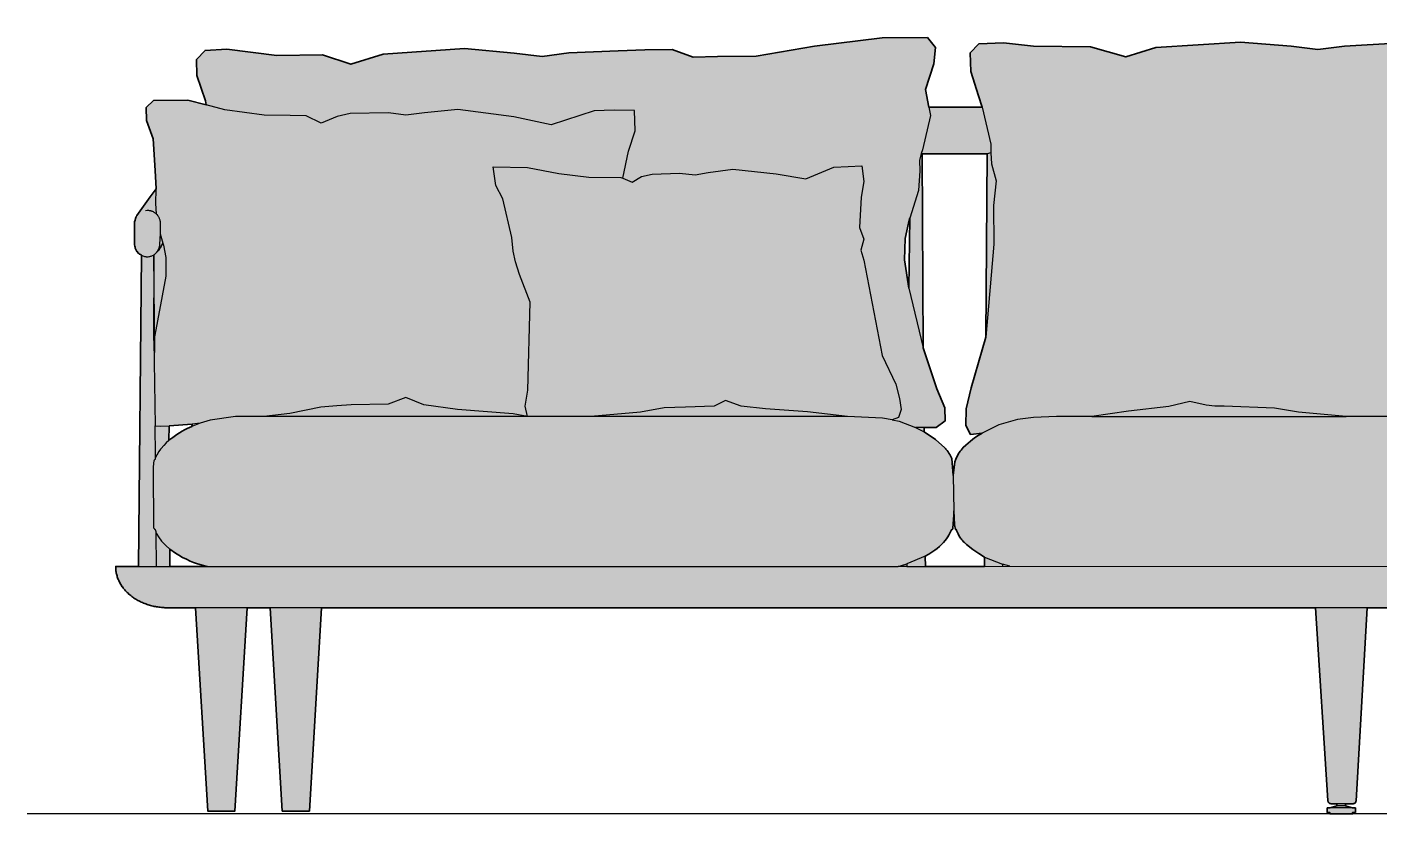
# Model space of a CAD drawing. Header units: millimetres. Extents: x 0 to 5210, y -1160 to 763.
# Drawn here: x 0 to 1311, y 0 to 763 of the extents above; entities that cross this region are included whole.
import ezdxf

# ---------------------------------------------------------------- set-up
doc = ezdxf.new("R2010")
doc.units = ezdxf.units.MM
doc.layers.add('Blocks', color=7, linetype='Continuous')
doc.layers.add('Blocks$Fill', color=7, linetype='Continuous', true_color=0xffffff)
for name, color, linetype, lineweight, true_color in [('Blocks$Inner', 7, 'Continuous', 25, 0x007f00), ('Blocks$Outline', 7, 'Continuous', 35, 0xff3f3f), ('Groud', 7, 'Continuous', 25, 0x243775)]:
    doc.layers.add(name, color=color, linetype=linetype, lineweight=lineweight, true_color=true_color)

# ---------------------------------------------------------------- blocks, each defined once
blk = doc.blocks.new('Fly SC12 Sofa Front')
at = {"layer": 'Blocks$Fill'}
h = blk.add_hatch(color=256, dxfattribs=at)
h.paths.add_polyline_path([(1671.7, 685.1), (1674.9, 701.6), (1667.3, 726.7), (1665.3, 742.5), (1673.2, 752.7), (1697, 754.1), (1727.9, 752.2), (1785.7, 743.5), (1820.5, 736.4), (1881.3, 732.9), (1937.6, 741.4), (1981, 741), (2010, 737.5), (2045.7, 734.3), (2076.4, 736.7), (2104.3, 739.9), (2127.7, 740.1), (2185.2, 735.7), (2242.3, 728.2), (2299.8, 733.9), (2363.8, 740.8), (2381, 732.6), (2381.6, 714.6), (2372.8, 687.4), (2395.5, 691.5), (2414.9, 692.9), (2430.2, 684.6), (2428.3, 661.3), (2421.2, 642.5), (2420.7, 608.9), (2420.7, 608.9), (2428.9, 598.3), (2441.8, 580.1), (2442, 579.8), (2442.2, 579.5), (2442.4, 579.1), (2442.6, 578.8), (2442.9, 578), (2443.2, 577.3), (2443.6, 575.6), (2444.1, 573.9), (2444.2, 559.2), (2444.3, 554.2), (2444.2, 552.9), (2444.1, 551.7), (2443.9, 550.4), (2443.6, 549.2), (2443.5, 548.5), (2443.2, 547.8), (2443, 547.1), (2442.7, 546.5), (2442.5, 546.2), (2442.3, 545.9), (2442.1, 545.6), (2441.9, 545.3), (2441.4, 544.7), (2440.9, 544.1), (2440.5, 543.7), (2440.1, 543.3), (2439.7, 543), (2439.2, 542.7), (2438.4, 542.1), (2437.5, 541.6), (2440.4, 239.8), (2461, 239.9), (2460.9, 239), (2460.9, 238.1), (2460.8, 237.2), (2460.8, 236.3), (2460.6, 235.4), (2460.5, 234.5), (2460.3, 233.5), (2460.1, 232.6), (2459.9, 231.7), (2459.6, 230.8), (2459.3, 229.8), (2459, 228.9), (2458.7, 228), (2458.3, 227), (2457.9, 226.1), (2457.4, 225.2), (2457, 224.2), (2456.5, 223.3), (2455.9, 222.4), (2455.4, 221.5), (2454.8, 220.6), (2454.1, 219.7), (2453.5, 218.9), (2452.8, 218), (2452.1, 217.2), (2451.3, 216.3), (2450.6, 215.5), (2449.8, 214.7), (2448.9, 213.9), (2448.1, 213.1), (2447.2, 212.4), (2446.3, 211.6), (2445.4, 210.9), (2444.4, 210.2), (2443.5, 209.5), (2442.5, 208.8), (2441.5, 208.2), (2440.4, 207.6), (2439.4, 207), (2438.3, 206.4), (2437.2, 205.9), (2436.1, 205.3), (2435, 204.8), (2433.9, 204.4), (2432.8, 203.9), (2431.7, 203.5), (2430.5, 203.1), (2429.4, 202.7), (2428.2, 202.3), (2427, 202), (2425.9, 201.7), (2424.7, 201.4), (2423.5, 201.2), (2422.4, 201), (2421.2, 200.7), (2420.1, 200.6), (2418.9, 200.4), (2417.7, 200.3), (2416.6, 200.1), (2415.4, 200.1), (2414.3, 200), (2412.1, 199.9), (2383.4, 199.9), (2370, 1.3), (2358.4, 1.3), (2346.9, 1.3), (2333.4, 199.9), (2311.3, 199.9), (2297.8, 1.3), (2286.3, 1.3), (2274.7, 1.3), (2261.3, 199.9), (1299, 199.9), (1288.2, 12.6), (1288.1, 12.1), (1288.1, 11.9), (1288, 11.8), (1288, 11.7), (1287.9, 11.6), (1287.9, 11.4), (1287.9, 11.4), (1287.8, 11.3), (1287.8, 11.2), (1287.7, 11.1), (1287.6, 11), (1287.6, 11), (1287.5, 10.9), (1287.4, 10.8), (1287.3, 10.6), (1287.2, 10.5), (1287, 10.4), (1286.9, 10.4), (1286.8, 10.3), (1286.7, 10.2), (1286.5, 10.2), (1286.4, 10.1), (1286.3, 10.1), (1286.2, 10), (1285.9, 10), (1285.4, 9.9), (1278, 9.8), (1278, 8), (1284.8, 6), (1287.6, 6), (1287.6, 1.5), (1284.9, 1.5), (1285, 0), (1262.7, 0), (1262.7, 1.5), (1260.1, 1.5), (1260.1, 6), (1262.8, 6), (1269.7, 8), (1269.7, 9.8), (1264.3, 9.8), (1263.7, 9.9), (1263.4, 10), (1263.2, 10), (1263.1, 10), (1262.9, 10.1), (1262.8, 10.1), (1262.6, 10.2), (1262.5, 10.3), (1262.4, 10.4), (1262.2, 10.4), (1262.1, 10.5), (1261.9, 10.7), (1261.9, 10.7), (1261.8, 10.8), (1261.7, 10.8), (1261.7, 10.9), (1261.6, 11), (1261.6, 11), (1261.5, 11.1), (1261.5, 11.2), (1261.4, 11.3), (1261.3, 11.4), (1261.2, 11.6), (1261.2, 11.7), (1261.1, 11.9), (1261.1, 12), (1261, 12.3), (1260.9, 12.9), (1249, 199.9), (285.5, 199.9), (273.7, 2.7), (247.3, 2.7), (235.5, 199.9), (213.4, 199.9), (201.5, 2.7), (175.2, 2.8), (163.4, 199.9), (133.6, 199.9), (132.5, 200), (131.4, 200.1), (130.2, 200.1), (129.1, 200.3), (127.9, 200.4), (126.8, 200.6), (125.6, 200.7), (124.4, 201), (123.3, 201.2), (122.1, 201.4), (120.9, 201.7), (119.8, 202), (118.6, 202.3), (117.4, 202.7), (116.3, 203.1), (115.2, 203.5), (114, 203.9), (112.9, 204.4), (111.8, 204.8), (110.7, 205.3), (109.6, 205.9), (108.5, 206.4), (107.4, 207), (106.4, 207.6), (105.4, 208.2), (104.3, 208.8), (103.3, 209.5), (102.4, 210.2), (101.4, 210.9), (100.5, 211.6), (99.6, 212.4), (98.7, 213.1), (97.9, 213.9), (97, 214.7), (96.2, 215.5), (95.5, 216.3), (94.7, 217.2), (94, 218), (93.3, 218.9), (92.7, 219.7), (92, 220.6), (91.4, 221.5), (90.9, 222.4), (90.3, 223.3), (89.8, 224.2), (89.4, 225.2), (88.9, 226.1), (88.5, 227), (88.1, 228), (87.8, 228.9), (87.5, 229.8), (87.2, 230.8), (86.9, 231.7), (86.7, 232.6), (86.5, 233.5), (86.3, 234.5), (86.2, 235.4), (86.1, 236.3), (86, 237.2), (85.9, 238.1), (85.9, 239), (85.9, 239.9), (107.9, 239.8), (110.8, 541.6), (109.9, 542.1), (109.1, 542.7), (108.6, 543), (108.2, 543.3), (107.8, 543.7), (107.4, 544.1), (106.9, 544.7), (106.4, 545.3), (106, 545.9), (105.7, 546.5), (105.5, 546.8), (105.3, 547.1), (105.1, 547.8), (104.8, 548.5), (104.7, 549.2), (104.4, 550.4), (104.2, 551.7), (104.1, 552.9), (104, 554.2), (104.1, 559.2), (104.2, 573.9), (104.7, 575.6), (105.1, 577.3), (105.4, 578), (105.7, 578.8), (105.9, 579.1), (106.1, 579.5), (106.3, 579.8), (106.5, 580.1), (119.4, 598.3), (125.2, 606), (122.1, 654.3), (115.7, 672.1), (115.6, 684.8), (122.4, 691.4), (155.7, 691.7), (173.7, 687.3), (172.9, 691.1), (164.5, 715.6), (164.4, 731.1), (172.6, 740), (193.8, 741.4), (242.2, 735), (286.5, 735.9), (313.7, 726.7), (345.3, 736.5), (423.9, 741.8), (472.3, 737.4), (499.2, 734.3), (525.3, 737.7), (572.9, 739.5), (598.9, 740.7), (625.2, 740.9), (645.7, 733.4), (669.2, 734.1), (706.7, 734.6), (763.2, 744.1), (828.9, 752.3), (872.8, 752.7), (880.6, 742.8), (879.1, 727.1), (871, 702.2), (874.1, 685.1), (925.9, 685), (922.2, 695.9), (914.7, 719.5), (914, 737.7), (922.6, 746.6), (946.4, 747.4), (975.6, 744.1), (1030.7, 743.5), (1064.9, 733.7), (1094, 742.8), (1176.1, 748.1), (1225.2, 744.2), (1251.1, 741), (1276.9, 744.2), (1326.7, 747.2), (1347.5, 746.9), (1367.5, 750.2), (1397.8, 740.1), (1458.8, 741.4), (1507.6, 753.3), (1543, 756.9), (1578, 762.3), (1621.9, 762.7), (1629.7, 752.8), (1628.2, 737.1), (1620.1, 712.2), (1625.6, 685.1)], flags=0)
h.paths.add_polyline_path([(137.5, 362), (141.2, 364.9), (145.3, 367.9), (147.7, 369.4), (150.3, 371), (152.7, 372.3), (155.1, 373.5), (159.8, 375.6), (159.8, 375.6), (159.9, 377.9), (137.6, 376.1)], flags=0)
h.paths.add_polyline_path([(174.5, 239.8), (169.6, 241.1), (164.3, 242.7), (161.3, 243.8), (158.1, 245.1), (154.5, 246.8), (150.6, 248.7), (147.1, 250.7), (144, 252.7), (138.4, 256.7), (138.4, 256.7), (138.5, 239.7)], flags=0)
h.paths.add_polyline_path([(2410.7, 376), (2385.9, 377.9), (2386, 375.6), (2397.4, 369.9), (2410.7, 359.8)], flags=0)
h.paths.add_polyline_path([(2409.9, 258.8), (2402.5, 253.4), (2398.6, 250.8), (2396.7, 249.6), (2394.6, 248.5), (2391.8, 247.1), (2388.9, 245.8), (2383.3, 243.5), (2372.2, 239.7), (2409.8, 239.8)], flags=0)
h.paths.add_polyline_path([(1678.8, 374.4), (1664.3, 374.2), (1656.1, 381), (1656.1, 393.7), (1663, 410.4), (1670.2, 430), (1679.4, 463.9), (1680.7, 633.4), (1680.2, 636.8), (1679.4, 639.8), (1617.3, 639.7), (1618.5, 460.7), (1627.7, 429.3), (1634.1, 413.5), (1639.4, 398.6), (1638.9, 386.9), (1630.5, 381.2), (1617.9, 381.1), (1629.7, 378), (1635.4, 376.4), (1640.8, 374.5), (1646, 372.5), (1650.8, 370.3), (1653, 369.1), (1655.2, 367.9), (1657.2, 366.6), (1659.2, 365.2), (1662.2, 362.8), (1664.8, 360.5), (1667, 358.4), (1668.8, 356.2), (1670.5, 354.2), (1672, 352), (1674.7, 347.6), (1674.9, 347.3), (1675, 347), (1675.3, 346.3), (1675.9, 344.7), (1677.1, 345.7), (1677.6, 347.5), (1678.5, 349.8), (1678.5, 349.8)], flags=0)
h.paths.add_polyline_path([(1693.3, 528), (1694.5, 533.8), (1694.8, 557.3), (1693.2, 563.7)], flags=0)
h.paths.add_polyline_path([(1728.5, 240), (1720.3, 242.5), (1716.1, 243.9), (1711.9, 245.6), (1707.4, 247.6), (1703.2, 249.8), (1695.4, 254.5), (1695.6, 240)], flags=0)
h.paths.add_polyline_path([(1678.1, 272.5), (1678, 272.6), (1678, 272.8), (1677.9, 273), (1677.7, 273.5), (1677.4, 274.7), (1677.2, 275.6), (1675.9, 276.2), (1674.6, 274.8), (1669.7, 268), (1667.2, 264.7), (1664.5, 261.5), (1663.1, 260), (1661.6, 258.6), (1660.1, 257.2), (1658.6, 255.8), (1656.9, 254.6), (1655.2, 253.4), (1653.4, 252.3), (1651.6, 251.3), (1646.3, 248.7), (1641.1, 246.4), (1632, 242.8), (1625.8, 240.6), (1624.1, 240.1), (1623.8, 240), (1677.8, 240)], flags=0)
h.paths.add_polyline_path([(1605.2, 582.4), (1600.8, 564.2), (1601.1, 540.2), (1604.4, 521.2)], flags=0)
h.paths.add_polyline_path([(855.8, 577.4), (854.3, 572.7), (851.1, 557.8), (850.6, 537.2), (854.7, 509.6)], flags=0)
h.paths.add_polyline_path([(868.7, 451.8), (882, 412.2), (889.5, 393.5), (889.8, 380.9), (881.1, 374.4), (869.7, 374.4), (869.7, 370.3), (880.6, 362.9), (889.5, 354.8), (890.1, 354.2), (890.7, 353.5), (891.8, 352.3), (892.7, 351), (893.6, 349.7), (894.3, 348.4), (895, 347.1), (896.4, 344.4), (897.8, 327.9), (899.3, 341.3), (900.2, 343.8), (901.2, 346.1), (902.4, 348.3), (903, 349.4), (903.7, 350.5), (904.5, 351.6), (905.3, 352.7), (907.5, 355.1), (909.8, 357.4), (914.4, 361.4), (916.3, 363), (918.3, 364.4), (922, 366.9), (925.7, 369.2), (914.6, 367.9), (909.9, 376.6), (910.2, 392.6), (915, 412.9), (929.5, 462), (930.7, 639.7), (867.7, 639.7)], flags=0)
h.paths.add_polyline_path([(870.7, 239.8), (927.9, 239.9), (927.9, 249), (922.4, 252.5), (916.9, 256.3), (910.7, 261.2), (909.6, 262.1), (908.6, 263), (907.8, 263.9), (906.9, 264.8), (906.2, 265.6), (905.5, 266.5), (904.9, 267.3), (904.3, 268.2), (903.3, 269.8), (902.4, 271.5), (900.9, 274.8), (900.7, 275.7), (899.9, 275.8), (898.9, 280.1), (898.4, 293.8), (898.4, 289.6), (898.1, 285.4), (897.5, 276.9), (897.5, 276.9), (897.5, 276.8), (897.5, 276.8), (897.4, 276.7), (897.4, 276.7), (897.4, 276.6), (897.4, 276.6), (897.4, 276.5), (897.3, 276.4), (897.3, 276.4), (897.3, 276.4), (897.3, 276.3), (897.2, 276.3), (897.2, 276.2), (897.2, 276.2), (897.2, 276.1), (897.1, 276.1), (897, 276), (897, 276), (896.9, 275.9), (896.9, 275.9), (896.9, 275.9), (896.8, 275.8), (896.7, 275.7), (896.6, 275.7), (896.2, 275.5), (894.4, 272), (893.5, 270.2), (892.4, 268.5), (891.2, 266.7), (889.9, 264.9), (888.4, 263.1), (886.6, 261.4), (884.3, 259.2), (882.1, 257.4), (880, 255.8), (878, 254.4), (874.2, 251.9), (870.6, 249.8), (870.6, 249.8)], flags=0)
at = {"layer": 'Blocks$Inner'}
for p, q in [((485.2, 385.1, 0), (229.5, 385.3, 0)), ((795.1, 385.1, 0), (546.4, 385.2, 0)), ((1032.2, 385.2, 0), (1278.7, 385.2, 0)), ((137.6, 376.1, 0), (137.5, 362, 0)), ((167.9, 378.6, 0), (159.8, 375.6, 0)), ((869.7, 374.4, 0), (869.7, 370.3, 0)), ((852.9, 239.8, 0), (870.7, 239.8, 0)), ((927.9, 249, 0), (927.9, 239.9, 0)), ((952.6, 240, 0), (945.6, 242, 0)), ((1299, 199.9, 0), (1249, 199.9, 0)), ((1269.7, 9.8, 0), (1269.7, 8, 0)), ((1278, 8, 0), (1278, 9.8, 0))]:
    blk.add_line(p, q, dxfattribs=at)
at = {"layer": 'Blocks$Inner', "extrusion": (-1.50997e-07, 5.56414e-08, 1)}
blk.add_lwpolyline([(110.8, 541.6), (112.3, 540.9), (113.1, 540.7), (113.9, 540.4), (114.3, 540.3), (114.7, 540.2), (115.1, 540.2), (115.6, 540.1), (116, 540.1), (116.5, 540.1), (117, 540.1), (117.4, 540.1), (118.2, 540.2), (119, 540.4), (119.6, 540.6), (120.3, 540.7), (121.5, 541.2), (122.7, 541.7)], dxfattribs=at)
at = {"layer": 'Blocks$Inner', "extrusion": (-1.51101e-07, 5.56355e-08, 1)}
blk.add_lwpolyline([(123.2, 542), (122.7, 541.7), (123.5, 447.3)], dxfattribs=at)
at = {"layer": 'Blocks$Inner', "extrusion": (0, -2.0413e-07, 1)}
blk.add_lwpolyline([(235.5, 199.9), (247.3, 2.7), (273.7, 2.7), (285.5, 199.9)], dxfattribs=at)
at = {"layer": 'Blocks$Inner', "extrusion": (1.50996e-07, 1.66613e-11, 1)}
blk.add_lwpolyline([(1284.8, 6), (1278, 8), (1269.7, 8), (1262.8, 6)], dxfattribs=at)
at = {"layer": 'Blocks$Inner'}
for points in [[(173.7, 687.3, 0), (172.9, 691.1, 0), (164.5, 715.6, 0), (164.4, 731.1, 0), (172.6, 740, 0), (193.8, 741.4, 0), (242.2, 735, 0), (286.5, 735.9, 0), (313.7, 726.7, 0), (345.3, 736.5, 0), (423.9, 741.8, 0), (472.3, 737.4, 0), (499.2, 734.3, 0), (525.3, 737.7, 0), (572.9, 739.5, 0), (598.9, 740.7, 0), (625.2, 740.9, 0), (645.7, 733.4, 0), (669.2, 734.1, 0), (706.7, 734.6, 0), (763.2, 744.1, 0), (828.9, 752.3, 0), (872.8, 752.7, 0), (880.6, 742.8, 0), (879.1, 727.1, 0), (871, 702.2, 0), (874.1, 685.1, 0), (925.9, 685, 0), (922.2, 695.9, 0), (914.7, 719.5, 0), (914, 737.7, 0), (922.6, 746.6, 0), (946.4, 747.4, 0), (975.6, 744.1, 0), (1030.7, 743.5, 0), (1064.9, 733.7, 0), (1094, 742.8, 0), (1176.1, 748.1, 0), (1225.2, 744.2, 0), (1251.1, 741, 0), (1276.9, 744.2, 0), (1326.7, 747.2, 0)], [(577.4, 616.2, 0), (582.9, 642.3, 0), (589.6, 662.2, 0), (588.9, 681.7, 0), (569.1, 682.1, 0), (549.8, 681.4, 0), (508, 667.8, 0), (471.8, 675.7, 0), (417.5, 682.8, 0), (385.4, 679.5, 0), (367.3, 677.4, 0), (350.4, 679.6, 0), (313.3, 678.9, 0), (300.6, 676.1, 0), (285.2, 669.6, 0), (270.5, 676.7, 0), (255.1, 676.9, 0), (229.9, 677.2, 0), (191.6, 682.6, 0), (173.7, 687.3, 0), (155.7, 691.7, 0), (122.4, 691.4, 0), (115.6, 684.8, 0), (115.7, 672.1, 0), (122.1, 654.3, 0), (124.2, 623.8, 0), (125.2, 606, 0), (119.4, 598.3, 0), (106.5, 580.1, 0), (106.3, 579.8, 0), (106.1, 579.5, 0), (105.9, 579.1, 0), (105.7, 578.8, 0), (105.4, 578, 0), (105.1, 577.3, 0), (104.7, 575.6, 0), (104.2, 573.9, 0), (104.1, 559.2, 0), (104, 554.2, 0), (104.1, 552.9, 0), (104.2, 551.7, 0), (104.4, 550.4, 0), (104.7, 549.2, 0), (104.8, 548.5, 0), (105.1, 547.8, 0), (105.3, 547.1, 0), (105.5, 546.8, 0), (105.7, 546.5, 0), (106, 545.9, 0), (106.4, 545.3, 0), (106.9, 544.7, 0), (107.4, 544.1, 0), (107.8, 543.7, 0), (108.2, 543.3, 0), (108.6, 543, 0), (109.1, 542.7, 0), (109.9, 542.1, 0), (110.8, 541.6, 0), (107.9, 239.8, 0)], [(874.1, 685.1, 0), (875.6, 677.1, 0), (867.8, 643.7, 0), (866.5, 640.1, 0), (865, 633.2, 0), (865.4, 623.4, 0), (864, 604.4, 0), (855.8, 577.4, 0), (854.7, 509.6, 0), (868.7, 451.8, 0), (867.7, 639.7, 0)], [(925.9, 685, 0), (934.3, 649.2, 0), (934.1, 640.7, 0), (930.7, 639.7, 0), (867.7, 639.7, 0), (866.5, 640.1, 0)], [(1319.7, 385.1, 0), (1278.7, 385.2, 0), (1232.4, 389.5, 0), (1209.1, 393.4, 0), (1160.4, 395.4, 0), (1151.4, 395.3, 0), (1143, 396.1, 0), (1127.1, 399.9, 0), (1106.8, 394.8, 0), (1067.6, 390.3, 0), (1032.2, 385.2, 0), (998, 385.2, 0), (975.4, 384.4, 0), (959.9, 382.2, 0), (942.1, 377.2, 0), (925.7, 369.2, 0), (922, 366.9, 0), (918.3, 364.4, 0), (916.3, 363, 0), (914.4, 361.4, 0), (909.8, 357.4, 0), (907.5, 355.1, 0), (905.3, 352.7, 0), (904.5, 351.6, 0), (903.7, 350.5, 0), (903, 349.4, 0), (902.4, 348.3, 0), (901.2, 346.1, 0), (900.2, 343.8, 0), (899.3, 341.3, 0), (897.8, 327.9, 0), (898.4, 293.8, 0), (898.9, 280.1, 0), (899.9, 275.8, 0), (900.7, 275.7, 0), (900.9, 274.8, 0), (902.4, 271.5, 0), (903.3, 269.8, 0), (904.3, 268.2, 0), (904.9, 267.3, 0), (905.5, 266.5, 0), (906.2, 265.6, 0), (906.9, 264.8, 0), (907.8, 263.9, 0), (908.6, 263, 0), (909.6, 262.1, 0), (910.7, 261.2, 0), (916.9, 256.3, 0), (922.4, 252.5, 0), (927.9, 249, 0), (945.6, 242, 0), (945.6, 239.9, 0)], [(930.7, 639.7, 0), (929.5, 462, 0), (915, 412.9, 0), (910.2, 392.6, 0), (909.9, 376.6, 0), (914.6, 367.9, 0), (925.7, 369.2, 0)], [(934.1, 640.7, 0), (934.7, 630.1, 0), (939.4, 613.5, 0), (936.9, 589.7, 0), (937, 552.2, 0), (929.5, 462, 0)], [(485, 385.1, 0), (482.7, 395.2, 0), (485.3, 410.6, 0), (487.8, 495.9, 0), (477.3, 523, 0), (473.3, 535, 0), (471.3, 545.6, 0), (469.8, 558.6, 0), (461.2, 596.2, 0), (454.3, 609.2, 0), (451.7, 627.1, 0), (485.2, 626.6, 0), (515.5, 620.6, 0), (544.4, 617.1, 0), (575.5, 616.9, 0), (577.4, 616.2, 0), (586.4, 612.3, 0), (595.5, 617.7, 0), (606, 620, 0), (632.4, 621.1, 0), (647.5, 619.4, 0), (660.2, 621.7, 0), (684, 625, 0), (726.2, 620.5, 0), (755, 615.5, 0), (782.1, 626.9, 0), (795.8, 627.7, 0), (809, 628.1, 0), (811.1, 613, 0), (808.6, 597.8, 0), (807, 568.4, 0), (811.1, 557, 0), (808.2, 546.5, 0), (811.2, 536.9, 0), (828.9, 444.2, 0), (842, 416.6, 0), (845.6, 402.7, 0), (847.4, 392.1, 0), (844.8, 384.4, 0), (838.6, 382.1, 0), (829.2, 383.7, 0), (795.1, 385.1, 0), (756.6, 389.8, 0), (715.8, 392.5, 0), (692.3, 395.3, 0), (677.1, 400.8, 0), (665.9, 395.4, 0), (638.3, 394.4, 0), (617.5, 393.7, 0), (594.5, 389.5, 0), (546.4, 385.2, 0), (485.2, 385.1, 0), (471.1, 387.7, 0), (417.3, 391.9, 0), (384.7, 396.5, 0), (367.1, 403.8, 0), (350.1, 397.1, 0), (314, 396.5, 0), (300.4, 395.5, 0), (284.7, 394.2, 0), (254.8, 388.2, 0), (229.5, 385.3, 0), (202, 385.2, 0), (177.6, 381.7, 0), (167.9, 378.6, 0), (159.9, 377.9, 0), (159.8, 375.6, 0), (155.1, 373.5, 0), (152.7, 372.3, 0), (150.3, 371, 0), (147.7, 369.4, 0), (145.3, 367.9, 0), (141.2, 364.9, 0), (138.5, 362.8, 0), (137.5, 362, 0), (135, 359.6, 0), (132.6, 357.2, 0), (129.9, 354.2, 0), (129.2, 353.5, 0), (128.6, 352.7, 0), (127.5, 351.1, 0), (126.6, 349.5, 0), (125.7, 348.1, 0), (125.1, 346.9, 0), (124.7, 345.9, 0), (124.6, 345.5, 0), (124.5, 345.4, 0), (124.5, 345.3, 0), (124.5, 345.2, 0), (124.5, 345.2, 0), (124.5, 345.2, 0), (124.5, 345.1, 0)], [(125.5, 581.5, 0), (125, 586.7, 0), (124.9, 591.6, 0), (125.2, 606, 0)], [(114.8, 585, 0), (116.3, 585.1, 0), (117, 585.1, 0), (117.8, 585.1, 0), (118.5, 585, 0), (118.9, 585, 0), (119.3, 584.9, 0), (119.7, 584.8, 0), (120.1, 584.7, 0), (120.5, 584.6, 0), (120.9, 584.4, 0), (121.6, 584.1, 0), (122.3, 583.8, 0), (122.9, 583.4, 0), (123.5, 583.1, 0), (124, 582.7, 0), (124.5, 582.3, 0), (125.5, 581.5, 0), (126, 580.9, 0), (126.5, 580.2, 0), (127.1, 579.3, 0), (127.4, 578.8, 0), (127.7, 578.3, 0), (128, 577.7, 0), (128.2, 577.1, 0), (128.4, 576.5, 0), (128.6, 575.8, 0), (128.7, 575.5, 0), (128.8, 575.2, 0), (128.8, 574.8, 0), (128.9, 574.5, 0), (129, 572.2, 0), (129.1, 569.7, 0), (129, 564.7, 0), (129.1, 563.3, 0), (129.1, 562.7, 0), (129.1, 562.5, 0), (129.1, 562.5, 0), (129.1, 562.4, 0), (128.4, 552.4, 0), (128.4, 551.6, 0), (128.3, 550.8, 0), (128.2, 550.1, 0), (128, 549.3, 0), (127.8, 548.5, 0), (127.5, 547.8, 0), (127.2, 547.1, 0), (126.8, 546.4, 0), (126.4, 545.7, 0), (126, 545, 0), (125.5, 544.4, 0)], [(855.8, 577.4, 0), (854.3, 572.7, 0), (851.1, 557.8, 0), (850.6, 537.2, 0), (854.7, 509.6, 0)], [(129.1, 562.4, 0), (131.6, 553.1, 0), (132.1, 551.3, 0), (134.4, 539.5, 0), (134.6, 521.3, 0), (122.9, 458.8, 0), (124.1, 376.2, 0), (129.7, 375.7, 0), (137.6, 376.1, 0), (159.9, 377.9, 0)], [(122.9, 458.8, 0), (123.2, 542, 0), (124.9, 543.6, 0), (126.5, 545.3, 0), (127.2, 546.1, 0), (127.9, 546.9, 0), (128.6, 547.8, 0), (128.9, 548.3, 0), (129.1, 548.7, 0), (131.6, 553.1, 0), (129.1, 548.5, 0)], [(868.7, 451.8, 0), (882, 412.2, 0), (889.5, 393.5, 0), (889.8, 380.9, 0), (881.1, 374.4, 0), (869.7, 374.4, 0), (861.3, 374.4, 0)], [(838.6, 382.1, 0), (845.2, 380.8, 0), (861.3, 374.4, 0), (869.7, 370.3, 0), (880.6, 362.9, 0), (889.5, 354.8, 0), (890.1, 354.2, 0), (890.7, 353.5, 0), (891.8, 352.3, 0), (892.7, 351, 0), (893.6, 349.7, 0), (894.3, 348.4, 0), (895, 347.1, 0), (896.4, 344.4, 0), (897.8, 327.9, 0)], [(125.2, 272.1, 0), (125.1, 272.9, 0), (125.1, 273.3, 0), (125, 273.8, 0), (125, 274, 0), (124.9, 274.2, 0), (124.9, 274.4, 0), (124.8, 274.6, 0), (124.7, 274.8, 0), (124.7, 274.9, 0), (124.6, 275.1, 0), (124.4, 275.3, 0), (124.4, 275.4, 0), (124.3, 275.4, 0), (124.2, 275.6, 0), (124, 275.8, 0), (123.5, 276.3, 0), (123.4, 276.5, 0), (123.3, 276.6, 0), (123.2, 276.7, 0), (123.1, 276.8, 0), (123.1, 276.9, 0), (123, 276.9, 0), (123, 277, 0), (123, 277.1, 0), (123, 277.1, 0), (122.9, 277.1, 0), (122.9, 277.2, 0), (122.9, 277.2, 0), (122.9, 277.3, 0), (122.9, 277.3, 0), (122.9, 277.4, 0), (122.9, 277.4, 0), (122.9, 277.4, 0), (122.6, 335, 0), (122.6, 336.9, 0), (122.8, 338.9, 0), (123, 340.8, 0), (123.1, 341.7, 0), (123.3, 342.5, 0), (123.3, 342.6, 0), (123.4, 342.8, 0), (123.5, 343, 0), (123.5, 343.1, 0), (123.6, 343.1, 0), (123.6, 343.2, 0), (123.6, 343.3, 0), (123.7, 343.3, 0), (123.7, 343.4, 0), (123.7, 343.4, 0), (123.8, 343.5, 0), (123.8, 343.5, 0), (123.9, 343.6, 0), (124, 343.6, 0), (124, 343.7, 0), (124.1, 343.8, 0), (124.2, 343.8, 0), (124.3, 343.9, 0), (124.5, 343.9, 0), (124.5, 345, 0), (124.4, 347.8, 0), (124.1, 376.2, 0)], [(898.4, 293.8, 0), (898.4, 289.6, 0), (898.1, 285.4, 0), (897.5, 277, 0), (897.5, 276.9, 0), (897.5, 276.9, 0), (897.5, 276.8, 0), (897.5, 276.8, 0), (897.4, 276.7, 0), (897.4, 276.7, 0), (897.4, 276.6, 0), (897.4, 276.6, 0), (897.4, 276.5, 0), (897.3, 276.4, 0), (897.3, 276.4, 0), (897.3, 276.4, 0), (897.3, 276.3, 0), (897.2, 276.3, 0), (897.2, 276.2, 0), (897.2, 276.2, 0), (897.2, 276.1, 0), (897.1, 276.1, 0), (897, 276, 0), (897, 276, 0), (896.9, 275.9, 0), (896.9, 275.9, 0), (896.9, 275.9, 0), (896.8, 275.8, 0), (896.7, 275.7, 0), (896.6, 275.7, 0), (896.2, 275.5, 0), (894.4, 272, 0), (893.5, 270.2, 0), (892.4, 268.5, 0), (891.2, 266.7, 0), (889.9, 264.9, 0), (888.4, 263.1, 0), (886.6, 261.4, 0), (884.3, 259.2, 0), (882.1, 257.4, 0), (880, 255.8, 0), (878, 254.4, 0), (874.2, 251.9, 0), (870.6, 249.8, 0), (870.7, 239.8, 0), (898.4, 239.9, 0), (1695.6, 240, 0)], [(125.6, 239.8, 0), (125.2, 272.1, 0), (128, 267.6, 0), (129.6, 265.5, 0), (130.4, 264.5, 0), (131.2, 263.5, 0), (132.9, 261.8, 0), (134.6, 260.1, 0), (138.4, 256.7, 0), (138.5, 239.7, 0), (174.5, 239.8, 0), (844.5, 239.8, 0), (852.9, 242.5, 0)], [(138.4, 256.7, 0), (144, 252.7, 0), (147.1, 250.7, 0), (150.6, 248.7, 0), (154.5, 246.8, 0), (158.1, 245.1, 0), (161.3, 243.8, 0), (164.3, 242.7, 0), (169.6, 241.1, 0), (174.5, 239.8, 0)], [(870.6, 249.8, 0), (852.9, 242.5, 0), (852.9, 239.8, 0), (844.5, 239.8, 0)], [(2411, 199.9, 0), (1299, 199.9, 0), (1288.2, 12.6, 0), (1288.1, 12.1, 0), (1288.1, 11.9, 0), (1288, 11.8, 0), (1288, 11.7, 0), (1287.9, 11.6, 0), (1287.9, 11.4, 0), (1287.9, 11.4, 0), (1287.8, 11.3, 0), (1287.8, 11.2, 0), (1287.7, 11.1, 0), (1287.6, 11, 0), (1287.6, 11, 0), (1287.5, 10.9, 0), (1287.4, 10.8, 0), (1287.3, 10.6, 0), (1287.2, 10.5, 0), (1287, 10.4, 0), (1286.9, 10.4, 0), (1286.8, 10.3, 0), (1286.7, 10.2, 0), (1286.5, 10.2, 0), (1286.4, 10.1, 0), (1286.3, 10.1, 0), (1286.2, 10, 0), (1285.9, 10, 0), (1285.4, 9.9, 0), (1278, 9.8, 0), (1269.7, 9.8, 0), (1264.3, 9.8, 0), (1263.7, 9.9, 0), (1263.4, 10, 0), (1263.2, 10, 0), (1263.1, 10, 0), (1262.9, 10.1, 0), (1262.8, 10.1, 0), (1262.6, 10.2, 0), (1262.5, 10.3, 0), (1262.4, 10.4, 0), (1262.2, 10.4, 0), (1262.1, 10.5, 0), (1261.9, 10.7, 0), (1261.9, 10.7, 0), (1261.8, 10.8, 0), (1261.7, 10.8, 0), (1261.7, 10.9, 0), (1261.6, 11, 0), (1261.6, 11, 0), (1261.5, 11.1, 0), (1261.5, 11.2, 0), (1261.4, 11.3, 0), (1261.3, 11.4, 0), (1261.2, 11.6, 0), (1261.2, 11.7, 0), (1261.1, 11.9, 0), (1261.1, 12, 0), (1261, 12.3, 0), (1260.9, 12.9, 0), (1249, 199.9, 0), (898.4, 199.9, 0), (135.9, 199.9, 0), (134.7, 199.9, 0), (133.6, 199.9, 0), (132.5, 200, 0), (131.4, 200.1, 0), (130.2, 200.1, 0), (129.1, 200.3, 0), (127.9, 200.4, 0), (126.8, 200.6, 0), (125.6, 200.7, 0), (124.4, 201, 0), (123.3, 201.2, 0), (122.1, 201.4, 0), (120.9, 201.7, 0), (119.8, 202, 0), (118.6, 202.3, 0), (117.4, 202.7, 0), (116.3, 203.1, 0), (115.2, 203.5, 0), (114, 203.9, 0), (112.9, 204.4, 0), (111.8, 204.8, 0), (110.7, 205.3, 0), (109.6, 205.9, 0), (108.5, 206.4, 0), (107.4, 207, 0), (106.4, 207.6, 0), (105.4, 208.2, 0), (104.3, 208.8, 0), (103.3, 209.5, 0), (102.4, 210.2, 0), (101.4, 210.9, 0), (100.5, 211.6, 0), (99.6, 212.4, 0), (98.7, 213.1, 0), (97.9, 213.9, 0), (97, 214.7, 0), (96.2, 215.5, 0), (95.5, 216.3, 0), (94.7, 217.2, 0), (94, 218, 0), (93.3, 218.9, 0), (92.7, 219.7, 0), (92, 220.6, 0), (91.4, 221.5, 0), (90.9, 222.4, 0), (90.3, 223.3, 0), (89.8, 224.2, 0), (89.4, 225.2, 0), (88.9, 226.1, 0), (88.5, 227, 0), (88.1, 228, 0), (87.8, 228.9, 0), (87.5, 229.8, 0), (87.2, 230.8, 0), (86.9, 231.7, 0), (86.7, 232.6, 0), (86.5, 233.5, 0), (86.3, 234.5, 0), (86.2, 235.4, 0), (86.1, 236.3, 0), (86, 237.2, 0), (85.9, 238.1, 0), (85.9, 239, 0), (85.9, 239.9, 0), (138.5, 239.7, 0)], [(163.4, 199.9, 0), (175.2, 2.8, 0), (201.5, 2.7, 0), (213.4, 199.9, 0)], [(1287.7, 6, 0), (1284.8, 6, 0), (1262.8, 6, 0), (1260.1, 6, 0), (1260.1, 1.5, 0), (1262.7, 1.5, 0), (1262.7, 0, 0), (1285, 0, 0)], [(1287.6, 6, 0), (1287.6, 1.5, 0), (1284.9, 1.5, 0), (1285, 0, 0)]]:
    blk.add_polyline3d(points, dxfattribs=at)
at = {"layer": 'Blocks$Outline'}
for points in [[(874.1, 685.1), (925.9, 685), (922.2, 695.9), (914.7, 719.5), (914, 737.7), (922.6, 746.6), (946.4, 747.4), (975.6, 744.1), (1030.7, 743.5), (1064.9, 733.7), (1094, 742.8), (1176.1, 748.1), (1225.2, 744.2), (1251.1, 741), (1276.9, 744.2), (1326.7, 747.2)], [(125.2, 606), (124.2, 623.8), (122.1, 654.3), (115.7, 672.1), (115.6, 684.8), (122.4, 691.4), (155.7, 691.7), (173.7, 687.3), (172.9, 691.1), (164.5, 715.6), (164.4, 731.1), (172.6, 740), (193.8, 741.4), (242.2, 735), (286.5, 735.9), (313.7, 726.7), (345.3, 736.5), (423.9, 741.8), (472.3, 737.4), (499.2, 734.3), (525.3, 737.7), (572.9, 739.5), (598.9, 740.7), (625.2, 740.9), (645.7, 733.4), (669.2, 734.1), (706.7, 734.6), (763.2, 744.1), (828.9, 752.3), (872.8, 752.7), (880.6, 742.8), (879.1, 727.1), (871, 702.2), (874.1, 685.1)], [(930.7, 639.7), (867.7, 639.7), (868.7, 451.8)], [(929.5, 462), (930.7, 639.7)], [(110.8, 541.6), (109.9, 542.1), (109.1, 542.7), (108.6, 543), (108.2, 543.3), (107.8, 543.7), (107.4, 544.1), (106.9, 544.7), (106.4, 545.3), (106, 545.9), (105.7, 546.5), (105.5, 546.8), (105.3, 547.1), (105.1, 547.8), (104.8, 548.5), (104.7, 549.2), (104.4, 550.4), (104.2, 551.7), (104.1, 552.9), (104, 554.2), (104.1, 559.2), (104.2, 573.9), (104.7, 575.6), (105.1, 577.3), (105.4, 578), (105.7, 578.8), (105.9, 579.1), (106.1, 579.5), (106.3, 579.8), (106.5, 580.1), (119.4, 598.3), (125.2, 606)], [(855.8, 577.4), (854.3, 572.7), (851.1, 557.8), (850.6, 537.2), (854.7, 509.6)], [(854.7, 509.6), (855.8, 577.4)], [(107.9, 239.8), (110.8, 541.6)], [(925.7, 369.2), (914.6, 367.9), (909.9, 376.6), (910.2, 392.6), (915, 412.9), (929.5, 462)], [(868.7, 451.8), (882, 412.2), (889.5, 393.5), (889.8, 380.9), (881.1, 374.4), (869.7, 374.4), (869.7, 370.3), (880.6, 362.9), (889.5, 354.8), (890.1, 354.2), (890.7, 353.5), (891.8, 352.3), (892.7, 351), (893.6, 349.7), (894.3, 348.4), (895, 347.1), (896.4, 344.4), (897.8, 327.9)], [(137.6, 376.1), (137.5, 362)], [(137.5, 362), (138.5, 362.8), (141.2, 364.9), (145.3, 367.9), (147.7, 369.4), (150.3, 371), (152.7, 372.3), (155.1, 373.5), (159.8, 375.6), (159.8, 375.6)], [(159.9, 377.9), (137.6, 376.1)], [(159.8, 375.6), (159.9, 377.9)], [(897.8, 327.9), (899.3, 341.3), (900.2, 343.8), (901.2, 346.1), (902.4, 348.3), (903, 349.4), (903.7, 350.5), (904.5, 351.6), (905.3, 352.7), (907.5, 355.1), (909.8, 357.4), (914.4, 361.4), (916.3, 363), (918.3, 364.4), (922, 366.9), (925.7, 369.2)], [(898.4, 293.8), (898.4, 289.6), (898.1, 285.4), (897.5, 277), (897.5, 276.9), (897.5, 276.9), (897.5, 276.8), (897.5, 276.8), (897.4, 276.7), (897.4, 276.7), (897.4, 276.6), (897.4, 276.6), (897.4, 276.5), (897.3, 276.4), (897.3, 276.4), (897.3, 276.4), (897.3, 276.3), (897.2, 276.3), (897.2, 276.2), (897.2, 276.2), (897.2, 276.1), (897.1, 276.1), (897, 276), (897, 276), (896.9, 275.9), (896.9, 275.9), (896.9, 275.9), (896.8, 275.8), (896.7, 275.7), (896.6, 275.7), (896.2, 275.5), (894.4, 272), (893.5, 270.2), (892.4, 268.5), (891.2, 266.7), (889.9, 264.9), (888.4, 263.1), (886.6, 261.4), (884.3, 259.2), (882.1, 257.4), (880, 255.8), (878, 254.4), (874.2, 251.9), (870.6, 249.8), (870.6, 249.8)], [(927.9, 239.9), (927.9, 249), (922.4, 252.5), (916.9, 256.3), (910.7, 261.2), (909.6, 262.1), (908.6, 263), (907.8, 263.9), (906.9, 264.8), (906.2, 265.6), (905.5, 266.5), (904.9, 267.3), (904.3, 268.2), (903.3, 269.8), (902.4, 271.5), (900.9, 274.8), (900.7, 275.7), (899.9, 275.8), (898.9, 280.1), (898.4, 293.8)], [(174.5, 239.8), (169.6, 241.1), (164.3, 242.7), (161.3, 243.8), (158.1, 245.1), (154.5, 246.8), (150.6, 248.7), (147.1, 250.7), (144, 252.7), (138.4, 256.7), (138.4, 256.7)], [(138.4, 256.7), (138.5, 239.7)], [(870.6, 249.8), (870.7, 239.8)], [(163.4, 199.9), (135.9, 199.9), (134.7, 199.9), (133.6, 199.9), (132.5, 200), (131.4, 200.1), (130.2, 200.1), (129.1, 200.3), (127.9, 200.4), (126.8, 200.6), (125.6, 200.7), (124.4, 201), (123.3, 201.2), (122.1, 201.4), (120.9, 201.7), (119.8, 202), (118.6, 202.3), (117.4, 202.7), (116.3, 203.1), (115.2, 203.5), (114, 203.9), (112.9, 204.4), (111.8, 204.8), (110.7, 205.3), (109.6, 205.9), (108.5, 206.4), (107.4, 207), (106.4, 207.6), (105.4, 208.2), (104.3, 208.8), (103.3, 209.5), (102.4, 210.2), (101.4, 210.9), (100.5, 211.6), (99.6, 212.4), (98.7, 213.1), (97.9, 213.9), (97, 214.7), (96.2, 215.5), (95.5, 216.3), (94.7, 217.2), (94, 218), (93.3, 218.9), (92.7, 219.7), (92, 220.6), (91.4, 221.5), (90.9, 222.4), (90.3, 223.3), (89.8, 224.2), (89.4, 225.2), (88.9, 226.1), (88.5, 227), (88.1, 228), (87.8, 228.9), (87.5, 229.8), (87.2, 230.8), (86.9, 231.7), (86.7, 232.6), (86.5, 233.5), (86.3, 234.5), (86.2, 235.4), (86.1, 236.3), (86, 237.2), (85.9, 238.1), (85.9, 239), (85.9, 239.9), (107.9, 239.8)], [(138.5, 239.7), (174.5, 239.8)], [(870.7, 239.8), (870.7, 239.8), (898.4, 239.9), (927.9, 239.9)], [(213.4, 199.9), (201.5, 2.7), (175.2, 2.8), (163.4, 199.9)], [(235.5, 199.9), (213.4, 199.9)], [(285.5, 199.9), (273.7, 2.7), (247.3, 2.7), (235.5, 199.9)], [(1249, 199.9), (898.4, 199.9), (285.5, 199.9)], [(1269.7, 9.8), (1264.3, 9.8), (1263.7, 9.9), (1263.4, 10), (1263.2, 10), (1263.1, 10), (1262.9, 10.1), (1262.8, 10.1), (1262.6, 10.2), (1262.5, 10.3), (1262.4, 10.4), (1262.2, 10.4), (1262.1, 10.5), (1261.9, 10.7), (1261.9, 10.7), (1261.8, 10.8), (1261.7, 10.8), (1261.7, 10.9), (1261.6, 11), (1261.6, 11), (1261.5, 11.1), (1261.5, 11.2), (1261.4, 11.3), (1261.3, 11.4), (1261.2, 11.6), (1261.2, 11.7), (1261.1, 11.9), (1261.1, 12), (1261, 12.3), (1260.9, 12.9), (1249, 199.9)], [(1299, 199.9), (1288.2, 12.6), (1288.1, 12.1), (1288.1, 11.9), (1288, 11.8), (1288, 11.7), (1287.9, 11.6), (1287.9, 11.4), (1287.9, 11.4), (1287.8, 11.3), (1287.8, 11.2), (1287.7, 11.1), (1287.6, 11), (1287.6, 11), (1287.5, 10.9), (1287.4, 10.8), (1287.3, 10.6), (1287.2, 10.5), (1287, 10.4), (1286.9, 10.4), (1286.8, 10.3), (1286.7, 10.2), (1286.5, 10.2), (1286.4, 10.1), (1286.3, 10.1), (1286.2, 10), (1285.9, 10), (1285.4, 9.9), (1278, 9.8)], [(2261.3, 199.9), (1299, 199.9)], [(1260.1, 6), (1262.8, 6), (1269.7, 8), (1269.7, 9.8)], [(1262.7, 0), (1262.7, 1.5), (1260.1, 1.5), (1260.1, 6)], [(1285, 0), (1262.7, 0)], [(1278, 9.8), (1278, 8), (1284.8, 6), (1287.6, 6)], [(1287.6, 6), (1287.6, 1.5), (1284.9, 1.5), (1285, 0)]]:
    blk.add_lwpolyline(points, dxfattribs=at)

msp = doc.modelspace()

# ---------------------------------------------------------------- linework, layer by layer
at = {"layer": 'Groud'}
msp.add_lwpolyline([(2547.7, 0), (0, 0)], dxfattribs=at)

# ---------------------------------------------------------------- block references
at = {"layer": 'Blocks'}
msp.add_blockref('Fly SC12 Sofa Front', (0, 0), dxfattribs=at)

doc.saveas('drawing.dxf')
